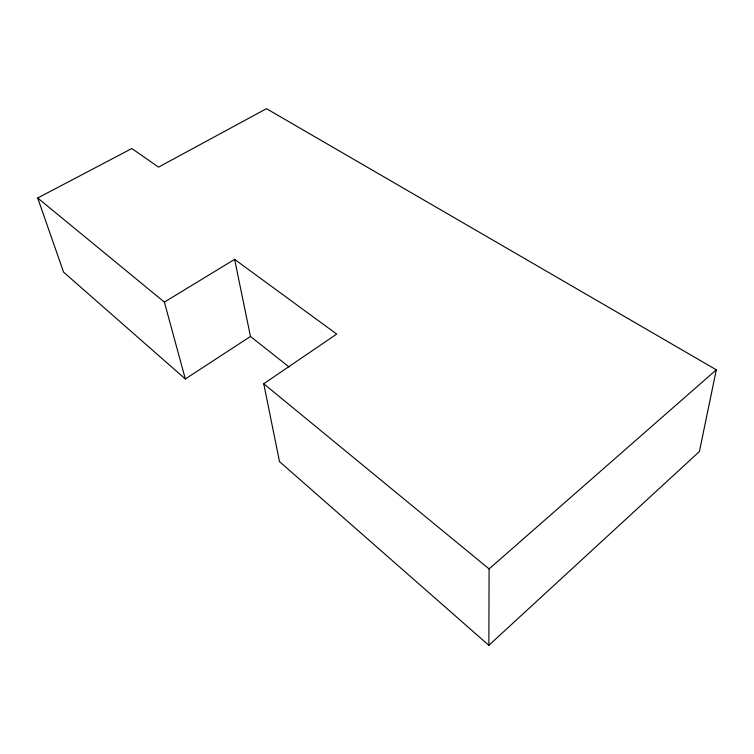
<?xml version="1.0" encoding="UTF-8"?>
<svg xmlns="http://www.w3.org/2000/svg" width="754" height="754" viewBox="0 0 754 754"><rect width="100%" height="100%" fill="white"/><g stroke="black" fill="none" stroke-linecap="round" stroke-linejoin="round"><path stroke-width="1.13" d="M234.617 259.367L336.689 334.079L263.749 383.758L279.508 461.608L488.856 645.32L489.092 568.921L716.3 369.799L266.473 108.68L158.547 167.124L131.837 148.519L37.7 198.01L63.572 272.119L185.333 378.97L250.469 336.463L234.617 259.367L164.381 302.109L37.7 198.01M716.3 369.799L699.41 451.542L488.856 645.32M250.469 336.463L289.046 366.934M263.749 383.758L489.092 568.921M164.381 302.109L185.333 378.97"/></g></svg>
